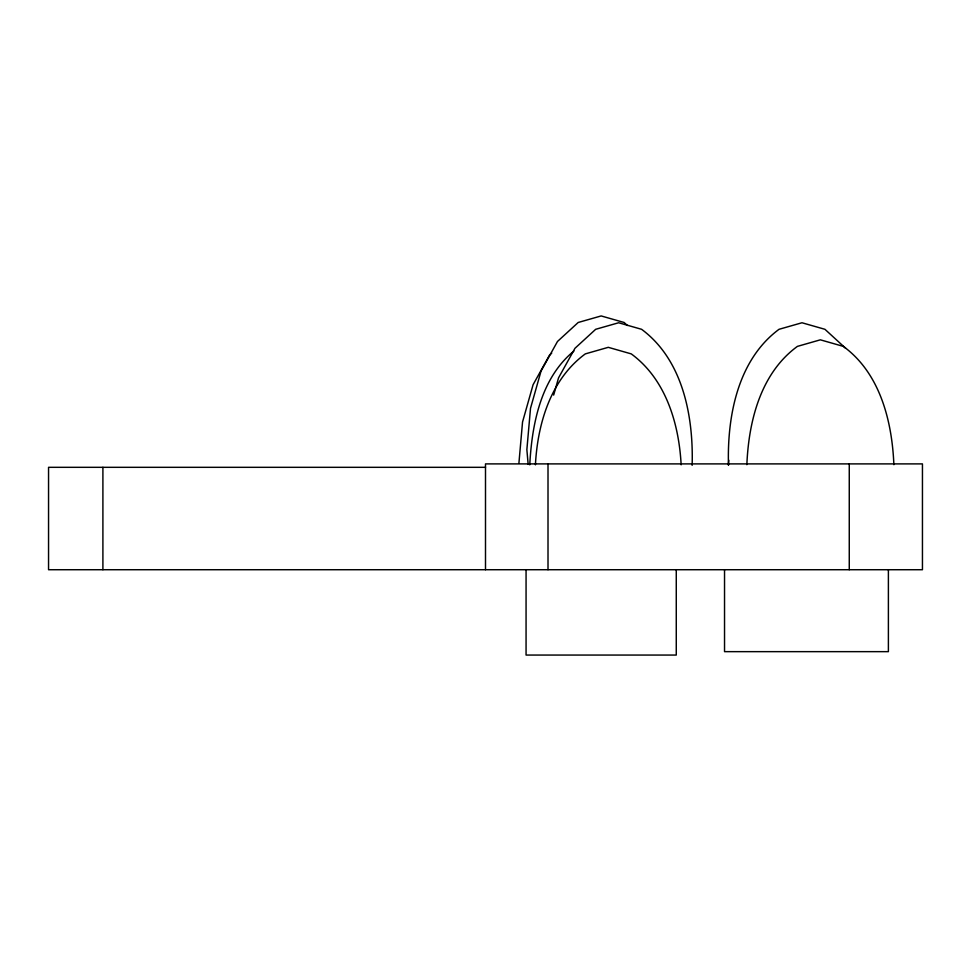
<?xml version="1.0" encoding="UTF-8"?>
<svg xmlns="http://www.w3.org/2000/svg" width="971" height="971" viewBox="0 0 971 971"><rect width="100%" height="100%" fill="white"/><g stroke="black" fill="none" stroke-linecap="round" stroke-linejoin="round"><path stroke-width="1.46" d="M518.902 463.313L522.544 421.984L533.091 384.71L549.525 355.131L551.71 353.128M529.765 464.842C531.926 424.157 540.786 378.12 573.91 351.041M535.422 464.818C537.582 423.684 550.739 379.188 585.331 353.881L608.283 347.327L631.235 353.881C665.827 379.188 678.984 423.684 681.144 464.818M692.141 465.34C693.561 416.705 683.086 360.035 641.588 329.303L618.636 322.76L595.672 329.303L574.966 348.298L558.531 377.889L553.664 395.088M728.396 464.696L728.784 460.266M746.857 464.696C748.677 421.268 760.56 373.289 797.409 346.38L820.361 339.826L843.326 346.38C880.175 373.289 892.058 421.268 893.878 464.696M485.5 467.318L48.55 467.318L48.55 569.722L922.45 569.722L922.45 463.895L485.5 463.895L485.5 569.722M845.656 348.298L824.937 329.303L801.985 322.76L779.033 329.303C737.535 360.035 727.061 416.705 728.481 465.34M627.387 325.479L624.11 322.481L601.158 315.939L578.194 322.481L557.488 341.476L541.053 371.056L530.506 408.33L526.865 449.658L528.163 464.417M888.392 569.722L888.392 651.65L724.536 651.65L724.536 569.722M849.261 463.895L849.261 569.722M676.265 569.722L676.265 655.061L526.064 655.061L526.064 569.722M548.008 463.895L548.008 569.722M102.902 467.318L102.902 569.722"/></g></svg>
